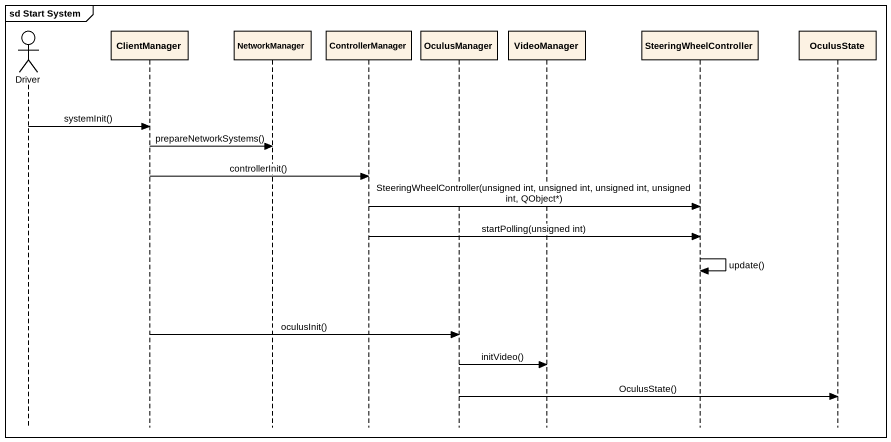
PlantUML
@startuml
mainframe sd Start System
hide footbox
actor Driver
participant ClientManager
participant NetworkManager
participant ControllerManager
participant OculusManager
participant VideoManager
participant SteeringWheelController
participant OculusState

Driver -> ClientManager : systemInit()
ClientManager -> NetworkManager : prepareNetworkSystems()
ClientManager -> ControllerManager : controllerInit()
ControllerManager -> SteeringWheelController : SteeringWheelController(unsigned int, unsigned int, unsigned int, unsigned int, QObject*)
ControllerManager -> SteeringWheelController : startPolling(unsigned int)
SteeringWheelController -> SteeringWheelController : update()
ClientManager -> OculusManager : oculusInit()
OculusManager -> VideoManager : initVideo()
OculusManager -> OculusState : OculusState()
@enduml
